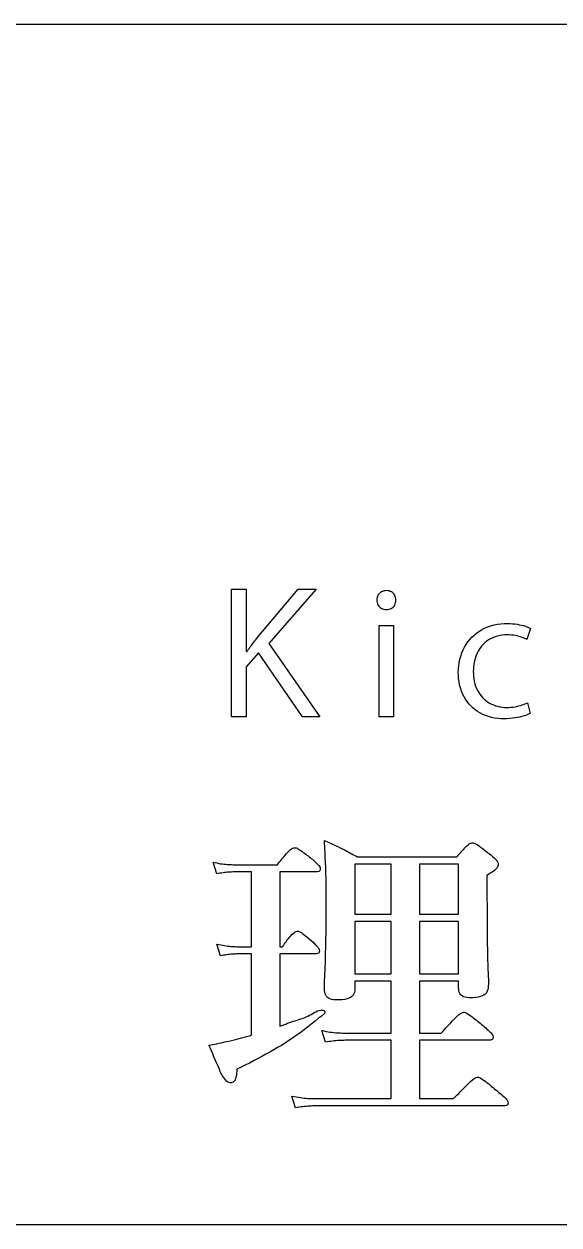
# Model space of a CAD drawing. Extents: x -38 to 63, y 7 to 46.
# Drawn here: x -9.54 to 8.16, y 6.53 to 46.21 of the extents above; entities that cross this region are included whole.
import ezdxf

# ---------------------------------------------------------------- set-up
doc = ezdxf.new("R2010")
doc.units = 0
doc.layers.add('レイヤー_1', color=7, linetype='CONTINUOUS')

msp = doc.modelspace()

# ---------------------------------------------------------------- linework, layer by layer
at = {"layer": 'レイヤー_1', "color": 3}
msp.add_lwpolyline([(62.771591, 6.526031), (-37.770134, 6.526031), (-37.770134, 46.213544), (62.771591, 46.213544)], close=True, dxfattribs=at)
at = {"layer": 'レイヤー_1', "color": 7}
for points in [[(0.242894, 23.313398), (-0.328248, 23.313398), (-1.779951, 25.428929), (-2.193817, 24.969234), (-2.193817, 23.313398), (-2.677594, 23.313398), (-2.677594, 27.53326), (-2.193817, 27.53326), (-2.193817, 25.473359), (-2.170482, 25.473359)], [(-1.826528, 25.927267), (-0.474044, 27.53326), (0.120526, 27.53326), (-1.441784, 25.739002), (0.242894, 23.313398)], [(7.215578, 26.242893), (7.093024, 25.871963)], [(7.110478, 23.778647), (7.19803, 23.424238)], [(1.478872, 18.692598), (4.771409, 18.692598)], [(-3.16811, 18.129857), (-3.28273, 18.515441)], [(-2.626369, 18.432089), (-1.157212, 18.432089)], [(-2.490841, 15.722921), (-2.011544, 15.722921), (-2.011544, 18.192301), (-2.595101, 18.192301)], [(0.124428, 18.192301), (-1.07386, 18.192301), (-1.07386, 15.722921), (-0.990508, 15.722921)], [(5.771725, 18.077773), (5.771725, 17.473403)], [(-3.042942, 15.420875), (-3.157656, 15.806459)], [(-2.011544, 12.805607), (-2.011544, 15.483413), (-2.46984, 15.483413)], [(0.093159, 15.483413), (-1.07386, 15.483413), (-1.07386, 13.097385)], [(1.051752, 12.868051), (2.604168, 12.868051), (2.604168, 14.587357), (1.405974, 14.587357), (1.405974, 14.326754)], [(4.833946, 14.368477), (4.833946, 14.587357), (3.541946, 14.587357), (3.541946, 12.868051)], [(0.426567, 12.566005), (0.311853, 12.951496)], [(3.541946, 12.868051), (4.260844, 12.868051)], [(0.082705, 10.700996), (2.604168, 10.700996), (2.604168, 12.628542), (1.082927, 12.628542)], [(5.844622, 12.628542), (3.541946, 12.628542), (3.541946, 10.700996), (4.667243, 10.700996)], [(-0.563201, 10.398764), (-0.677915, 10.784255)], [(6.334373, 10.461301), (0.113974, 10.461301)]]:
    msp.add_lwpolyline(points, dxfattribs=at)
for points in [[(2.68584, 23.313445), (2.202063, 23.313445), (2.202063, 26.331658), (2.68584, 26.331658)], [(2.604168, 18.452903), (1.405974, 18.452903), (1.405974, 16.796321), (2.604168, 16.796321)], [(4.833946, 18.452903), (3.541946, 18.452903), (3.541946, 16.796321), (4.833946, 16.796321)], [(2.604168, 16.556626), (1.405974, 16.556626), (1.405974, 14.827145), (2.604168, 14.827145)], [(4.833946, 16.556626), (3.541946, 16.556626), (3.541946, 14.827145), (4.833946, 14.827145)]]:
    msp.add_lwpolyline(points, close=True, dxfattribs=at)
for points, knots in [([(2.440918, 26.863225), (2.383316, 26.871096), (2.272289, 26.886267), (2.151777, 27.0146), (2.112459, 27.177562), (2.153884, 27.342025), (2.277381, 27.462508), (2.446959, 27.502585), (2.616694, 27.463866), (2.737258, 27.340728), (2.774184, 27.175022), (2.73757, 27.008404), (2.609827, 26.88255), (2.498763, 26.869843), (2.440918, 26.863225)], [0, 0, 0, 0, 0.169863, 0.327406, 0.49294, 0.655097, 0.813614, 0.984943, 1.157327, 1.312922, 1.474374, 1.647512, 1.804405, 1.974938, 1.974938, 1.974938, 1.974938]), ([(7.19803, 23.424238), (7.133501, 23.397944), (6.97582, 23.333693), (6.685517, 23.271448), (6.189414, 23.227902), (5.521463, 23.362259), (4.931277, 23.972145), (4.765877, 24.800546), (4.948203, 25.64438), (5.578567, 26.279893), (6.26926, 26.429295), (6.761349, 26.385654), (7.018273, 26.326738), (7.158262, 26.267249), (7.215578, 26.242893)], [0, 0, 0, 0, 0.208798, 0.510215, 0.885369, 1.704175, 2.454219, 3.286285, 4.142276, 4.944658, 5.827198, 6.15724, 6.426418, 6.613035, 6.613035, 6.613035, 6.613035]), ([(-2.170482, 25.473359), (-2.132883, 25.52635), (-2.058332, 25.63142), (-1.942432, 25.781861), (-1.86458, 25.879528), (-1.826528, 25.927267)], [0, 0, 0, 0, 0.194907, 0.386462, 0.569611, 0.569611, 0.569611, 0.569611]), ([(7.093024, 25.871963), (7.040266, 25.897648), (6.92035, 25.956028), (6.699914, 26.012666), (6.321406, 26.047207), (5.80434, 25.928031), (5.393859, 25.42801), (5.281695, 24.808856), (5.397706, 24.187159), (5.829039, 23.717736), (6.322296, 23.610099), (6.690094, 23.643526), (6.920443, 23.701074), (7.051501, 23.754572), (7.110478, 23.778647)], [0, 0, 0, 0, 0.175753, 0.399473, 0.677306, 1.316592, 1.893082, 2.507381, 3.15689, 3.721927, 4.310925, 4.595241, 4.828653, 5.019636, 5.019636, 5.019636, 5.019636]), ([(1.405974, 14.326754), (1.395894, 14.249853), (1.375397, 14.093489), (1.112083, 13.966592), (0.848368, 13.958839), (0.586838, 13.967889), (0.407671, 14.114827), (0.38472, 14.429133), (0.425313, 14.971763), (0.447016, 15.975352), (0.460274, 16.991025), (0.456054, 17.884635), (0.433744, 18.523767), (0.409396, 18.97377), (0.395298, 19.234339)], [0, 0, 0, 0, 0.219028, 0.445349, 0.786569, 1.027024, 1.20676, 1.421424, 1.923801, 2.868597, 4.412649, 4.979202, 5.548319, 6.331147, 6.331147, 6.331147, 6.331147]), ([(0.395298, 19.234339), (0.526302, 19.175069), (0.758667, 19.06994), (1.122015, 18.892981), (1.348958, 18.765547), (1.478872, 18.692598)], [0, 0, 0, 0, 0.431367, 0.765128, 1.212003, 1.212003, 1.212003, 1.212003]), ([(4.771409, 18.692598), (4.859612, 18.791009), (4.992409, 18.939174), (5.152287, 19.110507), (5.287781, 19.164437), (5.43029, 19.114315), (5.626976, 18.968571), (5.789881, 18.839564), (5.896612, 18.755042)], [0, 0, 0, 0, 0.397504, 0.598473, 0.696477, 0.813119, 1.027693, 1.435388, 1.435388, 1.435388, 1.435388]), ([(-1.157212, 18.432089), (-1.061443, 18.55339), (-0.916166, 18.7374), (-0.737348, 18.935499), (-0.591895, 19.01191), (-0.447519, 18.94846), (-0.255871, 18.807305), (-0.094246, 18.680412), (0.009714, 18.598792)], [0, 0, 0, 0, 0.462479, 0.701567, 0.806482, 0.921751, 1.140499, 1.53486, 1.53486, 1.53486, 1.53486]), ([(5.896612, 18.755042), (5.946889, 18.712296), (6.028862, 18.642601), (6.124013, 18.541802), (6.158304, 18.433481), (6.112292, 18.311629), (5.968273, 18.197209), (5.846787, 18.123386), (5.771725, 18.077773)], [0, 0, 0, 0, 0.198449, 0.323561, 0.410061, 0.524034, 0.687519, 0.951857, 0.951857, 0.951857, 0.951857]), ([(-3.28273, 18.515441), (-3.202323, 18.497642), (-3.051668, 18.464294), (-2.831892, 18.436589), (-2.69316, 18.433551), (-2.626369, 18.432089)], [0, 0, 0, 0, 0.246989, 0.462772, 0.663101, 0.663101, 0.663101, 0.663101]), ([(0.009714, 18.598792), (0.056868, 18.559127), (0.137026, 18.491699), (0.229814, 18.393675), (0.265481, 18.306396), (0.25603, 18.234899), (0.198729, 18.192446), (0.152377, 18.192355), (0.124428, 18.192301)], [0, 0, 0, 0, 0.185166, 0.314769, 0.40008, 0.460742, 0.514814, 0.596937, 0.596937, 0.596937, 0.596937]), ([(-2.595101, 18.192301), (-2.653922, 18.190909), (-2.775025, 18.188045), (-2.96628, 18.165013), (-3.097866, 18.142092), (-3.16811, 18.129857)], [0, 0, 0, 0, 0.176426, 0.363231, 0.577144, 0.577144, 0.577144, 0.577144]), ([(5.771725, 17.473403), (5.776023, 17.001421), (5.783455, 16.185239), (5.784883, 15.158699), (5.835417, 14.554184), (5.785896, 14.179662), (5.525687, 14.039104), (5.262656, 14.032221), (5.0117, 14.039525), (4.844461, 14.174025), (4.837652, 14.299956), (4.833946, 14.368477)], [0, 0, 0, 0, 1.418941, 2.453727, 3.053082, 3.281247, 3.509774, 3.855916, 4.078731, 4.243772, 4.440752, 4.440752, 4.440752, 4.440752]), ([(-0.990508, 15.722921), (-0.912557, 15.832242), (-0.792691, 16.000345), (-0.635102, 16.180423), (-0.498731, 16.249786), (-0.364981, 16.191962), (-0.200559, 16.059777), (-0.06557, 15.943102), (0.020168, 15.868997)], [0, 0, 0, 0, 0.402048, 0.618229, 0.719969, 0.829691, 1.02416, 1.362702, 1.362702, 1.362702, 1.362702]), ([(-3.157656, 15.806459), (-3.074811, 15.788696), (-2.920748, 15.755663), (-2.69759, 15.7275), (-2.557797, 15.724404), (-2.490841, 15.722921)], [0, 0, 0, 0, 0.254129, 0.472592, 0.673415, 0.673415, 0.673415, 0.673415]), ([(-2.46984, 15.483413), (-2.528718, 15.482012), (-2.649861, 15.47913), (-2.841136, 15.455986), (-2.972703, 15.433096), (-3.042942, 15.420875)], [0, 0, 0, 0, 0.176597, 0.363351, 0.577244, 0.577244, 0.577244, 0.577244]), ([(0.020168, 15.868997), (0.05737, 15.833852), (0.12328, 15.771585), (0.201406, 15.680509), (0.233993, 15.596901), (0.224809, 15.525902), (0.167445, 15.483531), (0.121114, 15.483457), (0.093159, 15.483413)], [0, 0, 0, 0, 0.153726, 0.272355, 0.356446, 0.417016, 0.471028, 0.553189, 0.553189, 0.553189, 0.553189]), ([(0.395298, 13.514051), (0.12683, 13.292681), (-0.441499, 12.824056), (-1.416774, 12.211863), (-2.132715, 11.854029), (-2.501202, 11.669856)], [0, 0, 0, 0, 1.043126, 2.208232, 3.443868, 3.443868, 3.443868, 3.443868]), ([(-1.07386, 13.097385), (-0.906509, 13.159943), (-0.579996, 13.281998), (-0.100515, 13.412858), (0.189645, 13.651634), (0.388412, 13.621791), (0.418015, 13.564245), (0.40242, 13.529786), (0.395298, 13.514051)], [0, 0, 0, 0, 0.534667, 1.043172, 1.503857, 1.554371, 1.614106, 1.664306, 1.664306, 1.664306, 1.664306]), ([(4.260844, 12.868051), (4.399499, 13.018648), (4.605091, 13.241947), (4.837391, 13.480966), (5.001774, 13.575111), (5.159383, 13.501458), (5.376097, 13.332), (5.564539, 13.177862), (5.688373, 13.07657)], [0, 0, 0, 0, 0.610843, 0.905735, 1.018466, 1.137582, 1.386367, 1.863216, 1.863216, 1.863216, 1.863216]), ([(-3.428526, 12.472199), (-3.339734, 12.486086), (-3.14572, 12.516428), (-2.837119, 12.586206), (-2.563893, 12.653105), (-2.34023, 12.712702), (-2.176476, 12.75598), (-2.066894, 12.788953), (-2.011544, 12.805607)], [0, 0, 0, 0, 0.269546, 0.588971, 0.94867, 1.11347, 1.283364, 1.456751, 1.456751, 1.456751, 1.456751]), ([(0.311853, 12.951496), (0.402583, 12.93367), (0.573209, 12.900148), (0.820749, 12.872683), (0.976957, 12.86955), (1.051752, 12.868051)], [0, 0, 0, 0, 0.277326, 0.521533, 0.745891, 0.745891, 0.745891, 0.745891]), ([(5.688373, 13.07657), (5.745116, 13.026995), (5.83813, 12.945731), (5.946172, 12.835411), (5.98591, 12.743307), (5.976185, 12.671087), (5.918923, 12.628695), (5.872574, 12.6286), (5.844622, 12.628542)], [0, 0, 0, 0, 0.226503, 0.371283, 0.458526, 0.519125, 0.573181, 0.655304, 0.655304, 0.655304, 0.655304]), ([(-2.501202, 11.669856), (-2.505267, 11.582197), (-2.511752, 11.442377), (-2.575559, 11.256484), (-2.745308, 11.195108), (-2.957024, 11.374904), (-3.14082, 11.821527), (-3.313788, 12.212709), (-3.428526, 12.472199)], [0, 0, 0, 0, 0.265895, 0.424112, 0.550506, 0.736315, 1.166918, 2.0154, 2.0154, 2.0154, 2.0154]), ([(1.082927, 12.628542), (1.016117, 12.627107), (0.877573, 12.624131), (0.65855, 12.601263), (0.507104, 12.578246), (0.426567, 12.566005)], [0, 0, 0, 0, 0.200406, 0.415581, 0.659973, 0.659973, 0.659973, 0.659973]), ([(4.667243, 10.700996), (4.818445, 10.856475), (5.041793, 11.08614), (5.29057, 11.331262), (5.459863, 11.429082), (5.620712, 11.353035), (5.843676, 11.176401), (6.038799, 11.015456), (6.167576, 10.909236)], [0, 0, 0, 0, 0.646671, 0.95523, 1.070047, 1.190084, 1.446389, 1.943876, 1.943876, 1.943876, 1.943876]), ([(-0.677915, 10.784255), (-0.584619, 10.766454), (-0.4096, 10.73306), (-0.155195, 10.705471), (0.005351, 10.702451), (0.082705, 10.700996)], [0, 0, 0, 0, 0.284873, 0.534412, 0.766438, 0.766438, 0.766438, 0.766438]), ([(6.167576, 10.909236), (6.226866, 10.859866), (6.323608, 10.779311), (6.435298, 10.668843), (6.475605, 10.576132), (6.465839, 10.503857), (6.408628, 10.461459), (6.362304, 10.461361), (6.334373, 10.461301)], [0, 0, 0, 0, 0.231969, 0.378497, 0.465932, 0.526529, 0.580567, 0.662625, 0.662625, 0.662625, 0.662625]), ([(0.113974, 10.461301), (0.044583, 10.459901), (-0.098333, 10.457018), (-0.324274, 10.433973), (-0.480101, 10.41101), (-0.563201, 10.398764)], [0, 0, 0, 0, 0.208141, 0.428686, 0.680686, 0.680686, 0.680686, 0.680686])]:
    msp.add_open_spline(points, degree=3, knots=knots, dxfattribs=at)

doc.saveas('drawing.dxf')
